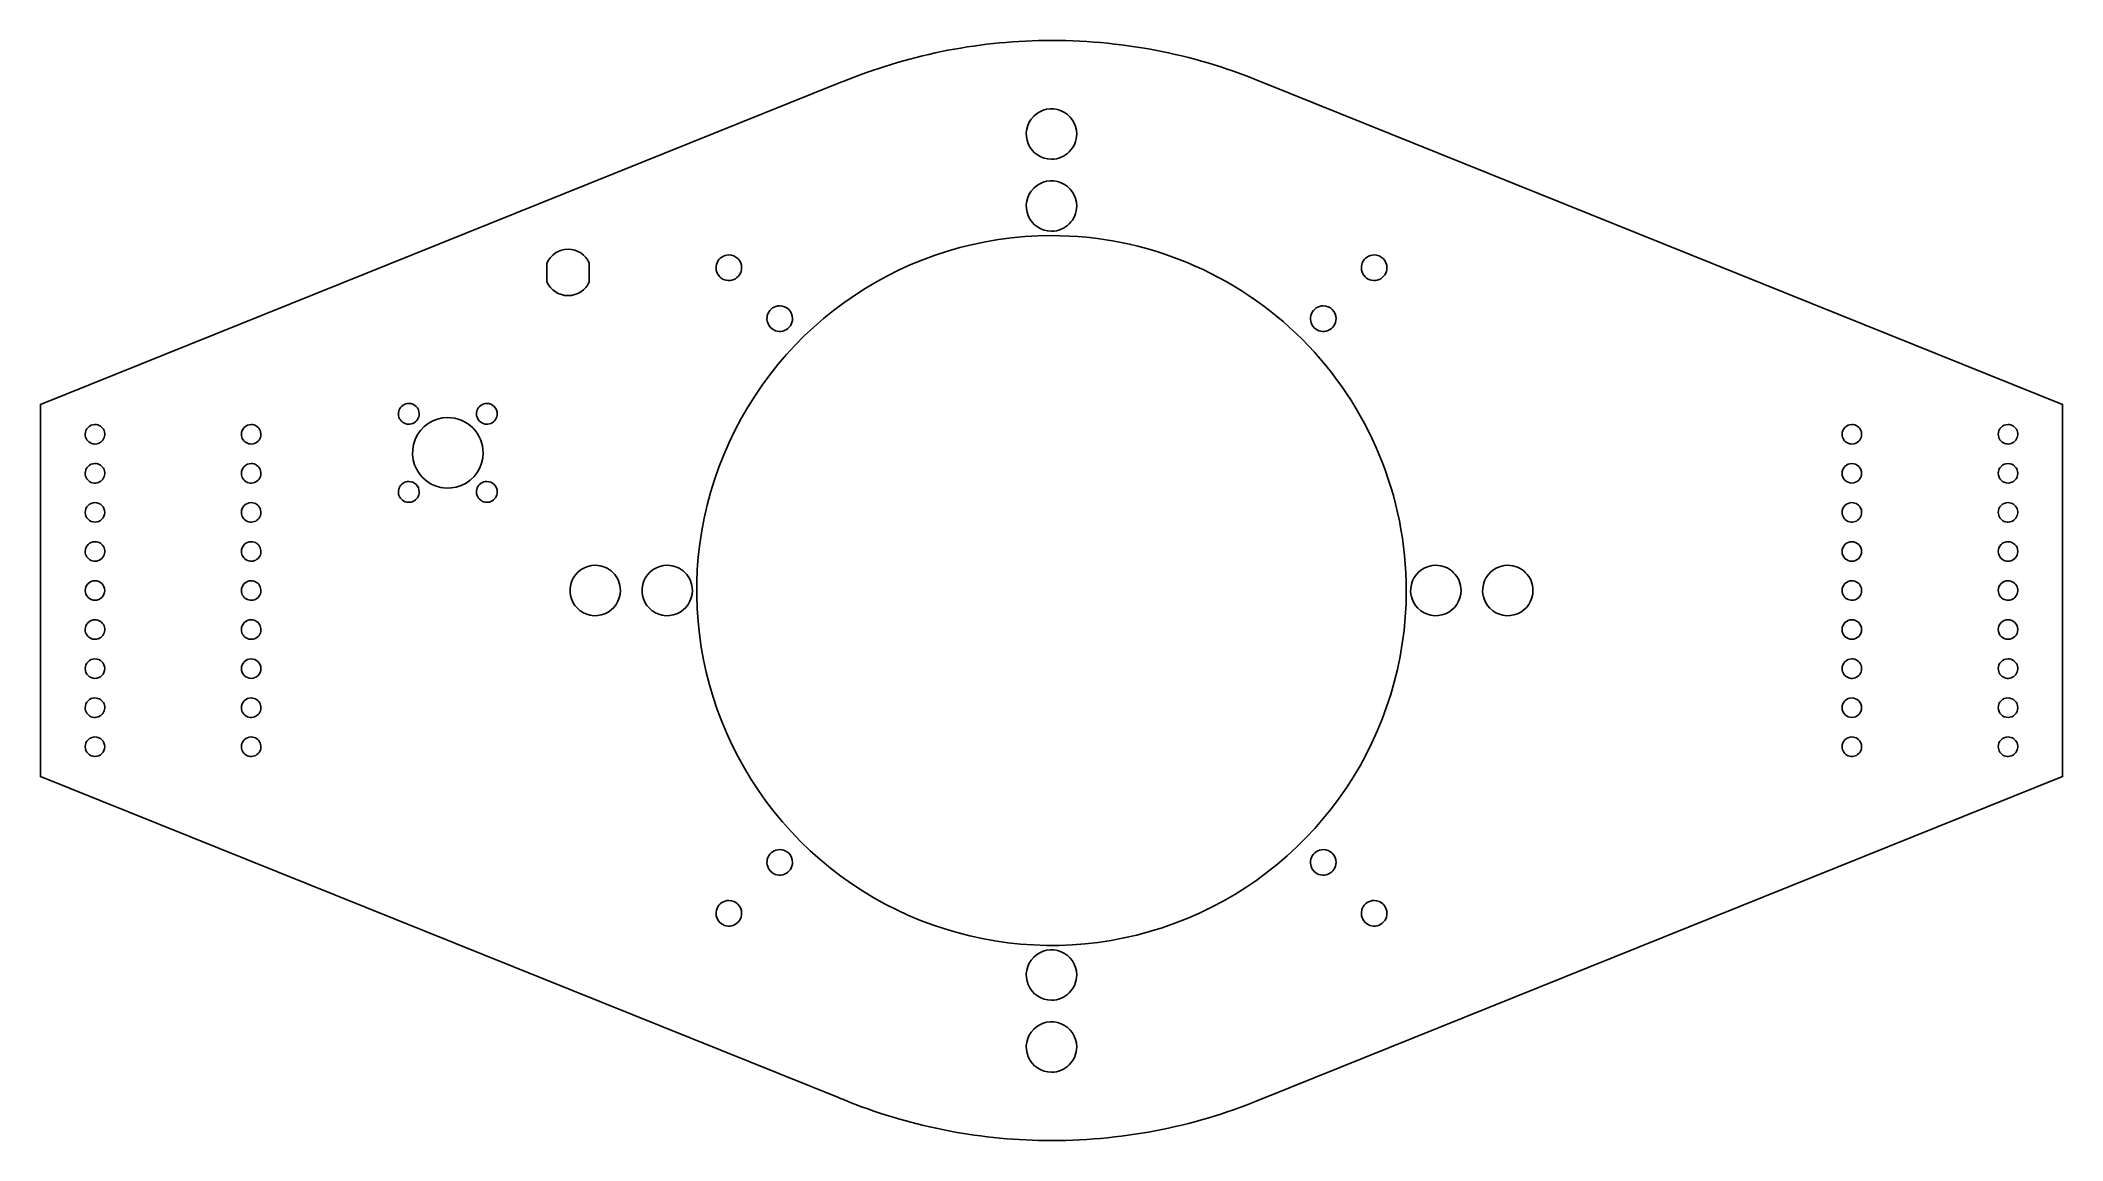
# Model space of a CAD drawing. Header units: millimetres. Extents: x 3 to 418, y 32 to 258.
import ezdxf

# ---------------------------------------------------------------- set-up
doc = ezdxf.new("R2010")
doc.units = ezdxf.units.MM
doc.layers.add('Layer_1', color=7, linetype='CONTINUOUS')

msp = doc.modelspace()

# ---------------------------------------------------------------- linework, layer by layer
at = {"layer": 'Layer_1', "color": 7}
for points in [[(166.94735, 249.023501), (3.445173, 183.2293), (3.445173, 107.0293), (166.99253, 41.26688)], [(254.29319, 41.23536), (417.79537, 107.0293), (417.79537, 183.2293), (254.29319, 249.023501)], [(107.203289, 212.183608), (107.203289, 208.376902)], [(115.917924, 212.18355), (115.917924, 208.376963)]]:
    msp.add_lwpolyline(points, dxfattribs=at)
for points in [[(215.78343, 238.629885)], [(215.78343, 223.879917)], [(210.620208, 217.82424)], [(144.506216, 213.866478)], [(276.733573, 213.866478)], [(154.935686, 203.436879)], [(266.30477, 203.436879)], [(78.922464, 183.456256)], [(94.922322, 183.456256)], [(86.922385, 180.549428)], [(12.619219, 177.129375)], [(44.619118, 177.12941)], [(372.619077, 177.12937)], [(404.619077, 177.12937)], [(12.619219, 169.129375)], [(44.619118, 169.12941)], [(78.922464, 167.45667)], [(94.922322, 167.45667)], [(372.619077, 169.12937)], [(404.619077, 169.12937)], [(12.619219, 161.129375)], [(44.619118, 161.12941)], [(372.619077, 161.12937)], [(404.619077, 161.12937)], [(12.619219, 153.129375)], [(44.619118, 153.12941)], [(117.120569, 150.293414)], [(131.870536, 150.293414)], [(289.369922, 150.293409)], [(304.11989, 150.293409)], [(372.619077, 153.12937)], [(404.619077, 153.12937)], [(12.619219, 145.129375)], [(44.619118, 145.12941)], [(372.619077, 145.12937)], [(404.619077, 145.12937)], [(12.619219, 137.129375)], [(44.619118, 137.12941)], [(372.619077, 137.12937)], [(404.619077, 137.12937)], [(12.619219, 129.129375)], [(44.619118, 129.12941)], [(372.619077, 129.12937)], [(404.619077, 129.12937)], [(12.619219, 121.129375)], [(44.619118, 121.12941)], [(372.619077, 121.12937)], [(404.619077, 121.12937)], [(12.619219, 113.129375)], [(44.619118, 113.12941)], [(372.619077, 113.12937)], [(404.619077, 113.12937)], [(154.935686, 92.068211)], [(266.30477, 92.068211)], [(144.506216, 81.638375)], [(276.734261, 81.638375)], [(215.78343, 66.380531)], [(215.78343, 51.630564)]]:
    msp.add_lwpolyline(points, close=True, dxfattribs=at)
for points in [[(168.92336, 249.782196), (182.1963, 255.07268), (196.35438, 257.79036), (210.64285, 257.790359)], [(210.64285, 257.790359), (226.1201, 257.790359), (240.8685, 254.669787), (254.29319, 249.023501)], [(166.94735, 249.023501), (167.58757, 249.292438), (168.27637, 249.524313), (168.92336, 249.782196)], [(206.969034, 242.280928), (205.492325, 240.804219), (205.05057, 238.583368), (205.849759, 236.653955)], [(212.596006, 243.400202), (210.666593, 244.199391), (208.445742, 243.757636), (206.969034, 242.280928)], [(215.78343, 238.629885), (215.78343, 240.718267), (214.525419, 242.601013), (212.596006, 243.400202)], [(205.849759, 236.653955), (206.648948, 234.724542), (208.531694, 233.466531), (210.620076, 233.466531)], [(214.271118, 234.978843), (215.239435, 235.947159), (215.78343, 237.260479), (215.78343, 238.629885)], [(210.620076, 233.466531), (211.989482, 233.466531), (213.302802, 234.010526), (214.271118, 234.978843)], [(212.596006, 228.650234), (210.666593, 229.449423), (208.445742, 229.007669), (206.969034, 227.53096)], [(215.78343, 223.879917), (215.78343, 225.968299), (214.525419, 227.851045), (212.596006, 228.650234)], [(206.969034, 227.53096), (205.492325, 226.054251), (205.05057, 223.8334), (205.849759, 221.903987)], [(214.271118, 220.228875), (215.239435, 221.197192), (215.78343, 222.510511), (215.78343, 223.879917)], [(205.849759, 221.903987), (206.648948, 219.974574), (208.531694, 218.716564), (210.620076, 218.716564)], [(210.620076, 218.716564), (211.989482, 218.716564), (213.302802, 219.260558), (214.271118, 220.228875)], [(210.620208, 217.82424), (181.218223, 217.82424), (154.711346, 200.112911), (143.459693, 172.949018)], [(262.022641, 196.532655), (248.389868, 210.165428), (229.89986, 217.82424), (210.620208, 217.82424)], [(107.203309, 212.183608), (107.959902, 213.915656), (109.670521, 215.035126), (111.560607, 215.035126)], [(111.560607, 215.035126), (113.450713, 215.035123), (115.161346, 213.915627), (115.917924, 212.183549)], [(142.083537, 212.247696), (141.677657, 211.267814), (141.902009, 210.139921), (142.651978, 209.389952)], [(144.506216, 213.866478), (143.445599, 213.866478), (142.489418, 213.227578), (142.083537, 212.247696)], [(146.360454, 213.098428), (145.86868, 213.590202), (145.20169, 213.866478), (144.506216, 213.866478)], [(147.128505, 211.24419), (147.128505, 211.939664), (146.852229, 212.606653), (146.360454, 213.098428)], [(274.310895, 212.247696), (273.905014, 211.267814), (274.129366, 210.139921), (274.879335, 209.389952)], [(276.733573, 213.866478), (275.672957, 213.866478), (274.716775, 213.227578), (274.310895, 212.247696)], [(278.587811, 213.098428), (278.096037, 213.590202), (277.429047, 213.866478), (276.733573, 213.866478)], [(279.355862, 211.24419), (279.355862, 211.939664), (279.079586, 212.606653), (278.587811, 213.098428)], [(111.560607, 205.525384), (109.670521, 205.525384), (107.959902, 206.644854), (107.203309, 208.376902)], [(115.917924, 208.376961), (115.161346, 206.644883), (113.450713, 205.525387), (111.560607, 205.525384)], [(142.651978, 209.389952), (143.401947, 208.639983), (144.52984, 208.415631), (145.509722, 208.821511)], [(145.509722, 208.821511), (146.489605, 209.227392), (147.128505, 210.183573), (147.128505, 211.24419)], [(274.879335, 209.389952), (275.629305, 208.639983), (276.757198, 208.415631), (277.73708, 208.821511)], [(277.73708, 208.821511), (278.716962, 209.227392), (279.355862, 210.183573), (279.355862, 211.24419)], [(154.935686, 203.436879), (153.87507, 203.436879), (152.918888, 202.797978), (152.513008, 201.818096)], [(156.789924, 202.668828), (156.29815, 203.160603), (155.631161, 203.436879), (154.935686, 203.436879)], [(266.30477, 203.436879), (265.244153, 203.436879), (264.287972, 202.797978), (263.882091, 201.818096)], [(268.159008, 202.668828), (267.667233, 203.160603), (267.000244, 203.436879), (266.30477, 203.436879)], [(152.513008, 201.818096), (152.107127, 200.838214), (152.331479, 199.710321), (153.081448, 198.960352)], [(153.081448, 198.960352), (153.831418, 198.210383), (154.959311, 197.986031), (155.939193, 198.391911)], [(155.939193, 198.391911), (156.919075, 198.797792), (157.557975, 199.753973), (157.557975, 200.81459)], [(157.557975, 200.81459), (157.557975, 201.510064), (157.281699, 202.177054), (156.789924, 202.668828)], [(263.882091, 201.818096), (263.476211, 200.838214), (263.700563, 199.710321), (264.450532, 198.960352)], [(264.450532, 198.960352), (265.200501, 198.210383), (266.328394, 197.986031), (267.308276, 198.391911)], [(267.308276, 198.391911), (268.288158, 198.797792), (268.927058, 199.753973), (268.927058, 200.81459)], [(268.927058, 200.81459), (268.927058, 201.510064), (268.650782, 202.177054), (268.159008, 202.668828)], [(283.314226, 145.130222), (283.314226, 164.409874), (275.655414, 182.899882), (262.022641, 196.532655)], [(78.922464, 183.456256), (78.059823, 183.456256), (77.282123, 182.936613), (76.952005, 182.139637)], [(81.055274, 181.323446), (81.055274, 182.501364), (80.100383, 183.456256), (78.922464, 183.456256)], [(94.922322, 183.456256), (94.059681, 183.456256), (93.281981, 182.936613), (92.951863, 182.139637)], [(96.430446, 182.83157), (96.030467, 183.231549), (95.487978, 183.456256), (94.922322, 183.456256)], [(97.055132, 181.323446), (97.055132, 181.889102), (96.830426, 182.431591), (96.430446, 182.83157)], [(13.205341, 178.544397), (12.830054, 178.16911), (12.619219, 177.660111), (12.619219, 177.129375)], [(14.620363, 179.130518), (14.089627, 179.130518), (13.580628, 178.919684), (13.205341, 178.544397)], [(16.469179, 177.895179), (16.15944, 178.642956), (15.42975, 179.130518), (14.620363, 179.130518)], [(45.20524, 178.544432), (44.829953, 178.169145), (44.619118, 177.660146), (44.619118, 177.12941)], [(46.620262, 179.130554), (46.089526, 179.130554), (45.580527, 178.919719), (45.20524, 178.544432)], [(48.469078, 177.895214), (48.159339, 178.642991), (47.429649, 179.130554), (46.620262, 179.130554)], [(76.952005, 182.139637), (76.621886, 181.34266), (76.804361, 180.425301), (77.41434, 179.815321)], [(77.41434, 179.815321), (78.024319, 179.205342), (78.941679, 179.022868), (79.738655, 179.352986)], [(79.738655, 179.352986), (80.535632, 179.683105), (81.055274, 180.460805), (81.055274, 181.323446)], [(86.922385, 180.549428), (83.999728, 180.549428), (81.364854, 178.788861), (80.246402, 176.088678)], [(92.031962, 178.432972), (90.676818, 179.788116), (88.838848, 180.549428), (86.922385, 180.549428)], [(94.148418, 173.323395), (94.148418, 175.239858), (93.387106, 177.077828), (92.031962, 178.432972)], [(92.951863, 182.139637), (92.621744, 181.34266), (92.804218, 180.425301), (93.414198, 179.815321)], [(93.414198, 179.815321), (94.024177, 179.205342), (94.941537, 179.022868), (95.738513, 179.352986)], [(95.738513, 179.352986), (96.53549, 179.683105), (97.055132, 180.460805), (97.055132, 181.323446)], [(373.205198, 178.544392), (372.829911, 178.169105), (372.619077, 177.660106), (372.619077, 177.12937)], [(374.62022, 179.130514), (374.089484, 179.130514), (373.580485, 178.919679), (373.205198, 178.544392)], [(376.469036, 177.895174), (376.159297, 178.642951), (375.429607, 179.130514), (374.62022, 179.130514)], [(405.205198, 178.544392), (404.829911, 178.169105), (404.619077, 177.660106), (404.619077, 177.12937)], [(406.62022, 179.130514), (406.089484, 179.130514), (405.580485, 178.919679), (405.205198, 178.544392)], [(408.469036, 177.895174), (408.159297, 178.642951), (407.429607, 179.130514), (406.62022, 179.130514)], [(12.619219, 177.129375), (12.619219, 176.319988), (13.106782, 175.590298), (13.854559, 175.280559)], [(13.854559, 175.280559), (14.602335, 174.97082), (15.463062, 175.14203), (16.035385, 175.714353)], [(16.035385, 175.714353), (16.607708, 176.286676), (16.778918, 177.147403), (16.469179, 177.895179)], [(44.619118, 177.12941), (44.619118, 176.320023), (45.106681, 175.590333), (45.854458, 175.280594)], [(45.854458, 175.280594), (46.602234, 174.970855), (47.462961, 175.142065), (48.035284, 175.714388)], [(48.035284, 175.714388), (48.607607, 176.286711), (48.778817, 177.147438), (48.469078, 177.895214)], [(80.246402, 176.088678), (79.127949, 173.388495), (79.746178, 170.280449), (81.812809, 168.213818)], [(372.619077, 177.12937), (372.619077, 176.319983), (373.106639, 175.590293), (373.854416, 175.280554)], [(373.854416, 175.280554), (374.602192, 174.970815), (375.462919, 175.142025), (376.035242, 175.714348)], [(376.035242, 175.714348), (376.607565, 176.286671), (376.778775, 177.147398), (376.469036, 177.895174)], [(404.619077, 177.12937), (404.619077, 176.319983), (405.106639, 175.590293), (405.854416, 175.280554)], [(405.854416, 175.280554), (406.602192, 174.970815), (407.462919, 175.142025), (408.035242, 175.714348)], [(408.035242, 175.714348), (408.607565, 176.286671), (408.778775, 177.147398), (408.469036, 177.895174)], [(13.205341, 170.544397), (12.830054, 170.16911), (12.619219, 169.660111), (12.619219, 169.129375)], [(14.620363, 171.130518), (14.089627, 171.130518), (13.580628, 170.919684), (13.205341, 170.544397)], [(16.469179, 169.895179), (16.15944, 170.642956), (15.42975, 171.130518), (14.620363, 171.130518)], [(16.035385, 167.714353), (16.607708, 168.286676), (16.778918, 169.147403), (16.469179, 169.895179)], [(45.20524, 170.544432), (44.829953, 170.169145), (44.619118, 169.660146), (44.619118, 169.12941)], [(46.620262, 171.130554), (46.089526, 171.130554), (45.580527, 170.919719), (45.20524, 170.544432)], [(48.469078, 169.895214), (48.159339, 170.642991), (47.429649, 171.130554), (46.620262, 171.130554)], [(48.035284, 167.714388), (48.607607, 168.286711), (48.778817, 169.147438), (48.469078, 169.895214)], [(89.687668, 166.647411), (92.387852, 167.765864), (94.148418, 170.400738), (94.148418, 173.323395)], [(143.459693, 172.949018), (132.20804, 145.785125), (138.427432, 114.518132), (159.217775, 93.727789)], [(373.205198, 170.544392), (372.829911, 170.169105), (372.619077, 169.660106), (372.619077, 169.12937)], [(374.62022, 171.130514), (374.089484, 171.130514), (373.580485, 170.919679), (373.205198, 170.544392)], [(376.621364, 169.12937), (376.621364, 170.234571), (375.725421, 171.130514), (374.62022, 171.130514)], [(405.205198, 170.544392), (404.829911, 170.169105), (404.619077, 169.660106), (404.619077, 169.12937)], [(406.62022, 171.130514), (406.089484, 171.130514), (405.580485, 170.919679), (405.205198, 170.544392)], [(408.621364, 169.12937), (408.621364, 170.234571), (407.725421, 171.130514), (406.62022, 171.130514)], [(12.619219, 169.129375), (12.619219, 168.319988), (13.106782, 167.590298), (13.854559, 167.280559)], [(13.854559, 167.280559), (14.602335, 166.97082), (15.463062, 167.14203), (16.035385, 167.714353)], [(44.619118, 169.12941), (44.619118, 168.320023), (45.106681, 167.590333), (45.854458, 167.280594)], [(45.854458, 167.280594), (46.602234, 166.970855), (47.462961, 167.142065), (48.035284, 167.714388)], [(76.952005, 166.140051), (76.621886, 165.343075), (76.804361, 164.425715), (77.41434, 163.815736)], [(78.922464, 167.45667), (78.059823, 167.45667), (77.282123, 166.937028), (76.952005, 166.140051)], [(81.055274, 165.32386), (81.055274, 166.501779), (80.100383, 167.45667), (78.922464, 167.45667)], [(81.812809, 168.213818), (83.879439, 166.147188), (86.987485, 165.528959), (89.687668, 166.647411)], [(92.951863, 166.140051), (92.621744, 165.343075), (92.804218, 164.425715), (93.414198, 163.815736)], [(94.922322, 167.45667), (94.059681, 167.45667), (93.281981, 166.937028), (92.951863, 166.140051)], [(96.430446, 166.831985), (96.030467, 167.231964), (95.487978, 167.45667), (94.922322, 167.45667)], [(97.055132, 165.32386), (97.055132, 165.889517), (96.830426, 166.432005), (96.430446, 166.831985)], [(372.619077, 169.12937), (372.619077, 168.024169), (373.515019, 167.128226), (374.62022, 167.128227)], [(374.62022, 167.128227), (375.725421, 167.128227), (376.621364, 168.024169), (376.621364, 169.12937)], [(404.619077, 169.12937), (404.619077, 168.024169), (405.515019, 167.128226), (406.62022, 167.128227)], [(406.62022, 167.128227), (407.725421, 167.128227), (408.621364, 168.024169), (408.621364, 169.12937)], [(13.205341, 162.544397), (12.830054, 162.16911), (12.619219, 161.660111), (12.619219, 161.129375)], [(14.620363, 163.130518), (14.089627, 163.130518), (13.580628, 162.919684), (13.205341, 162.544397)], [(16.621506, 161.129375), (16.621506, 162.234576), (15.725564, 163.130518), (14.620363, 163.130518)], [(45.20524, 162.544432), (44.829953, 162.169145), (44.619118, 161.660146), (44.619118, 161.12941)], [(46.620262, 163.130554), (46.089526, 163.130554), (45.580527, 162.919719), (45.20524, 162.544432)], [(48.469078, 161.895214), (48.159339, 162.642991), (47.429649, 163.130554), (46.620262, 163.130554)], [(48.035284, 159.714388), (48.607607, 160.286711), (48.778817, 161.147438), (48.469078, 161.895214)], [(77.41434, 163.815736), (78.024319, 163.205757), (78.941679, 163.023283), (79.738655, 163.353401)], [(79.738655, 163.353401), (80.535632, 163.683519), (81.055274, 164.461219), (81.055274, 165.32386)], [(93.414198, 163.815736), (94.024177, 163.205757), (94.941537, 163.023283), (95.738513, 163.353401)], [(95.738513, 163.353401), (96.53549, 163.683519), (97.055132, 164.461219), (97.055132, 165.32386)], [(373.205198, 162.544392), (372.829911, 162.169105), (372.619077, 161.660106), (372.619077, 161.12937)], [(374.62022, 163.130513), (374.089484, 163.130513), (373.580485, 162.919679), (373.205198, 162.544392)], [(376.469036, 161.895174), (376.159297, 162.642951), (375.429607, 163.130513), (374.62022, 163.130513)], [(376.035242, 159.714348), (376.607565, 160.286671), (376.778775, 161.147398), (376.469036, 161.895174)], [(405.205198, 162.544392), (404.829911, 162.169105), (404.619077, 161.660106), (404.619077, 161.12937)], [(406.62022, 163.130513), (406.089484, 163.130513), (405.580485, 162.919679), (405.205198, 162.544392)], [(408.469036, 161.895174), (408.159297, 162.642951), (407.429607, 163.130513), (406.62022, 163.130513)], [(408.035242, 159.714348), (408.607565, 160.286671), (408.778775, 161.147398), (408.469036, 161.895174)], [(12.619219, 161.129375), (12.619219, 160.024174), (13.515162, 159.128231), (14.620363, 159.128231)], [(14.620363, 159.128231), (15.725564, 159.128231), (16.621506, 160.024174), (16.621506, 161.129375)], [(44.619118, 161.12941), (44.619118, 160.320023), (45.106681, 159.590333), (45.854458, 159.280594)], [(45.854458, 159.280594), (46.602234, 158.970855), (47.462961, 159.142065), (48.035284, 159.714388)], [(372.619077, 161.12937), (372.619077, 160.319983), (373.106639, 159.590293), (373.854416, 159.280554)], [(373.854416, 159.280554), (374.602192, 158.970815), (375.462919, 159.142025), (376.035242, 159.714348)], [(404.619077, 161.12937), (404.619077, 160.319983), (405.106639, 159.590293), (405.854416, 159.280554)], [(405.854416, 159.280554), (406.602192, 158.970815), (407.462919, 159.142025), (408.035242, 159.714348)], [(13.205341, 154.544397), (12.830054, 154.16911), (12.619219, 153.660111), (12.619219, 153.129375)], [(14.620363, 155.130518), (14.089627, 155.130518), (13.580628, 154.919684), (13.205341, 154.544397)], [(16.469179, 153.895179), (16.15944, 154.642956), (15.42975, 155.130518), (14.620363, 155.130518)], [(16.035385, 151.714353), (16.607708, 152.286676), (16.778918, 153.147403), (16.469179, 153.895179)], [(45.20524, 154.544432), (44.829953, 154.169145), (44.619118, 153.660146), (44.619118, 153.12941)], [(46.620262, 155.130554), (46.089526, 155.130554), (45.580527, 154.919719), (45.20524, 154.544432)], [(48.469078, 153.895214), (48.159339, 154.642991), (47.429649, 155.130554), (46.620262, 155.130554)], [(48.035284, 151.714388), (48.607607, 152.286711), (48.778817, 153.147438), (48.469078, 153.895214)], [(373.205198, 154.544392), (372.829911, 154.169105), (372.619077, 153.660106), (372.619077, 153.12937)], [(374.62022, 155.130513), (374.089484, 155.130513), (373.580485, 154.919679), (373.205198, 154.544392)], [(376.621364, 153.12937), (376.621364, 154.234571), (375.725421, 155.130513), (374.62022, 155.130513)], [(405.205198, 154.544392), (404.829911, 154.169105), (404.619077, 153.660106), (404.619077, 153.12937)], [(406.62022, 155.130513), (406.089484, 155.130513), (405.580485, 154.919679), (405.205198, 154.544392)], [(408.621364, 153.12937), (408.621364, 154.234571), (407.725421, 155.130513), (406.62022, 155.130513)], [(12.619219, 153.129375), (12.619219, 152.319988), (13.106782, 151.590298), (13.854559, 151.280559)], [(13.854559, 151.280559), (14.602335, 150.97082), (15.463062, 151.14203), (16.035385, 151.714353)], [(44.619118, 153.12941), (44.619118, 152.320023), (45.106681, 151.590333), (45.854458, 151.280594)], [(45.854458, 151.280594), (46.602234, 150.970855), (47.462961, 151.142065), (48.035284, 151.714388)], [(117.120569, 150.293414), (115.032187, 150.293414), (113.149441, 149.035403), (112.350252, 147.10599)], [(120.771611, 148.781103), (119.803294, 149.749419), (118.489975, 150.293414), (117.120569, 150.293414)], [(131.870536, 150.293414), (129.782155, 150.293414), (127.899409, 149.035403), (127.10022, 147.10599)], [(135.521579, 148.781103), (134.553262, 149.749419), (133.239943, 150.293414), (131.870536, 150.293414)], [(289.369922, 150.293409), (287.281541, 150.293409), (285.398795, 149.035398), (284.599606, 147.105985)], [(293.020965, 148.781098), (292.052648, 149.749415), (290.739329, 150.293409), (289.369922, 150.293409)], [(304.11989, 150.293409), (302.031509, 150.293409), (300.148763, 149.035398), (299.349573, 147.105985)], [(307.770933, 148.781098), (306.802616, 149.749415), (305.489297, 150.293409), (304.11989, 150.293409)], [(372.619077, 153.12937), (372.619077, 152.024169), (373.515019, 151.128226), (374.62022, 151.128226)], [(374.62022, 151.128226), (375.725421, 151.128226), (376.621364, 152.024169), (376.621364, 153.12937)], [(404.619077, 153.12937), (404.619077, 152.024169), (405.515019, 151.128226), (406.62022, 151.128226)], [(406.62022, 151.128226), (407.725421, 151.128226), (408.621364, 152.024169), (408.621364, 153.12937)], [(13.205341, 146.544397), (12.830054, 146.16911), (12.619219, 145.660111), (12.619219, 145.129375)], [(12.619219, 145.129375), (12.61922, 144.024174), (13.515162, 143.128231), (14.620363, 143.128232)], [(14.620363, 147.130519), (14.089627, 147.130519), (13.580628, 146.919684), (13.205341, 146.544397)], [(16.621506, 145.129375), (16.621506, 146.234576), (15.725564, 147.130519), (14.620363, 147.130519)], [(14.620363, 143.128232), (15.725564, 143.128232), (16.621506, 144.024174), (16.621506, 145.129375)], [(45.20524, 146.544432), (44.829953, 146.169145), (44.619118, 145.660146), (44.619118, 145.12941)], [(44.619118, 145.12941), (44.619118, 144.320023), (45.106681, 143.590333), (45.854458, 143.280594)], [(46.620262, 147.130553), (46.089526, 147.130553), (45.580527, 146.919719), (45.20524, 146.544432)], [(48.469078, 145.895214), (48.159339, 146.642991), (47.429649, 147.130553), (46.620262, 147.130553)], [(48.035284, 143.714388), (48.607607, 144.286711), (48.778817, 145.147438), (48.469078, 145.895214)], [(112.350252, 147.10599), (111.551063, 145.176577), (111.992817, 142.955727), (113.469526, 141.479018)], [(119.096498, 140.359744), (121.025912, 141.158933), (122.283922, 143.041679), (122.283922, 145.13006)], [(122.283922, 145.13006), (122.283922, 146.499467), (121.739928, 147.812786), (120.771611, 148.781103)], [(127.10022, 147.10599), (126.301031, 145.176577), (126.742785, 142.955727), (128.219494, 141.479018)], [(133.846466, 140.359744), (135.775879, 141.158933), (137.03389, 143.041679), (137.03389, 145.13006)], [(137.03389, 145.13006), (137.03389, 146.499467), (136.489895, 147.812786), (135.521579, 148.781103)], [(238.439005, 77.969707), (265.602897, 89.221359), (283.314226, 115.728236), (283.314226, 145.130222)], [(284.599606, 147.105985), (283.800417, 145.176572), (284.242171, 142.955722), (285.71888, 141.479013)], [(291.345852, 140.359739), (293.275265, 141.158928), (294.533276, 143.041674), (294.533276, 145.130056)], [(294.533276, 145.130056), (294.533276, 146.499462), (293.989281, 147.812781), (293.020965, 148.781098)], [(299.349573, 147.105985), (298.550384, 145.176572), (298.992139, 142.955722), (300.468848, 141.479013)], [(306.09582, 140.359739), (308.025233, 141.158928), (309.283244, 143.041674), (309.283244, 145.130056)], [(309.283244, 145.130056), (309.283244, 146.499462), (308.739249, 147.812781), (307.770933, 148.781098)], [(373.205198, 146.544392), (372.829911, 146.169105), (372.619077, 145.660106), (372.619077, 145.12937)], [(372.619077, 145.12937), (372.619077, 144.319983), (373.106639, 143.590293), (373.854416, 143.280554)], [(374.62022, 147.130513), (374.089484, 147.130513), (373.580485, 146.919679), (373.205198, 146.544392)], [(376.469036, 145.895174), (376.159297, 146.642951), (375.429607, 147.130513), (374.62022, 147.130513)], [(376.035242, 143.714348), (376.607565, 144.286671), (376.778775, 145.147398), (376.469036, 145.895174)], [(405.205198, 146.544392), (404.829911, 146.169105), (404.619077, 145.660106), (404.619077, 145.12937)], [(404.619077, 145.12937), (404.619077, 144.319983), (405.106639, 143.590293), (405.854416, 143.280554)], [(406.62022, 147.130513), (406.089484, 147.130513), (405.580485, 146.919679), (405.205198, 146.544392)], [(408.469036, 145.895174), (408.159297, 146.642951), (407.429607, 147.130513), (406.62022, 147.130513)], [(408.035242, 143.714348), (408.607565, 144.286671), (408.778775, 145.147398), (408.469036, 145.895174)], [(45.854458, 143.280594), (46.602234, 142.970855), (47.462961, 143.142065), (48.035284, 143.714388)], [(113.469526, 141.479018), (114.946235, 140.002309), (117.167085, 139.560554), (119.096498, 140.359744)], [(128.219494, 141.479018), (129.696203, 140.002309), (131.917053, 139.560554), (133.846466, 140.359744)], [(285.71888, 141.479013), (287.195589, 140.002304), (289.416439, 139.56055), (291.345852, 140.359739)], [(300.468848, 141.479013), (301.945557, 140.002304), (304.166407, 139.56055), (306.09582, 140.359739)], [(373.854416, 143.280554), (374.602192, 142.970815), (375.462919, 143.142025), (376.035242, 143.714348)], [(405.854416, 143.280554), (406.602192, 142.970815), (407.462919, 143.142025), (408.035242, 143.714348)], [(13.205341, 138.544397), (12.830054, 138.16911), (12.619219, 137.660111), (12.619219, 137.129375)], [(12.619219, 137.129375), (12.619219, 136.319988), (13.106782, 135.590298), (13.854559, 135.280559)], [(14.620363, 139.130518), (14.089627, 139.130518), (13.580628, 138.919684), (13.205341, 138.544397)], [(16.469179, 137.895179), (16.15944, 138.642956), (15.42975, 139.130518), (14.620363, 139.130518)], [(16.035385, 135.714353), (16.607708, 136.286676), (16.778918, 137.147403), (16.469179, 137.895179)], [(45.20524, 138.544432), (44.829953, 138.169145), (44.619118, 137.660146), (44.619118, 137.12941)], [(44.619118, 137.12941), (44.619118, 136.320023), (45.106681, 135.590333), (45.854458, 135.280594)], [(46.620262, 139.130553), (46.089526, 139.130553), (45.580527, 138.919719), (45.20524, 138.544432)], [(48.469078, 137.895214), (48.159339, 138.642991), (47.429649, 139.130553), (46.620262, 139.130553)], [(48.035284, 135.714388), (48.607607, 136.286711), (48.778817, 137.147438), (48.469078, 137.895214)], [(373.205198, 138.544392), (372.829911, 138.169105), (372.619077, 137.660106), (372.619077, 137.12937)], [(372.619077, 137.12937), (372.619077, 136.024169), (373.515019, 135.128226), (374.62022, 135.128227)], [(374.62022, 139.130514), (374.089484, 139.130514), (373.580485, 138.919679), (373.205198, 138.544392)], [(376.621364, 137.12937), (376.621364, 138.234571), (375.725421, 139.130514), (374.62022, 139.130514)], [(374.62022, 135.128227), (375.725421, 135.128227), (376.621364, 136.024169), (376.621364, 137.12937)], [(405.205198, 138.544392), (404.829911, 138.169105), (404.619077, 137.660106), (404.619077, 137.12937)], [(404.619077, 137.12937), (404.619077, 136.024169), (405.515019, 135.128226), (406.62022, 135.128227)], [(406.62022, 139.130514), (406.089484, 139.130514), (405.580485, 138.919679), (405.205198, 138.544392)], [(408.621364, 137.12937), (408.621364, 138.234571), (407.725421, 139.130514), (406.62022, 139.130514)], [(406.62022, 135.128227), (407.725421, 135.128227), (408.621364, 136.024169), (408.621364, 137.12937)], [(13.854559, 135.280559), (14.602335, 134.97082), (15.463062, 135.14203), (16.035385, 135.714353)], [(45.854458, 135.280594), (46.602234, 134.970855), (47.462961, 135.142065), (48.035284, 135.714388)], [(13.205341, 130.544397), (12.830054, 130.16911), (12.619219, 129.660111), (12.619219, 129.129375)], [(12.619219, 129.129375), (12.619219, 128.024174), (13.515162, 127.128231), (14.620363, 127.128231)], [(14.620363, 131.130518), (14.089627, 131.130518), (13.580628, 130.919684), (13.205341, 130.544397)], [(16.621506, 129.129375), (16.621506, 130.234576), (15.725564, 131.130518), (14.620363, 131.130518)], [(14.620363, 127.128231), (15.725564, 127.128231), (16.621506, 128.024174), (16.621506, 129.129375)], [(45.20524, 130.544432), (44.829953, 130.169145), (44.619118, 129.660146), (44.619118, 129.12941)], [(44.619118, 129.12941), (44.619118, 128.024209), (45.515061, 127.128267), (46.620262, 127.128267)], [(46.620262, 131.130554), (46.089526, 131.130554), (45.580527, 130.919719), (45.20524, 130.544432)], [(48.621405, 129.12941), (48.621405, 130.234611), (47.725463, 131.130554), (46.620262, 131.130554)], [(46.620262, 127.128267), (47.725463, 127.128267), (48.621405, 128.024209), (48.621405, 129.12941)], [(373.205198, 130.544392), (372.829911, 130.169105), (372.619077, 129.660106), (372.619077, 129.12937)], [(372.619077, 129.12937), (372.619077, 128.319983), (373.106639, 127.590293), (373.854416, 127.280554)], [(374.62022, 131.130513), (374.089484, 131.130513), (373.580485, 130.919679), (373.205198, 130.544392)], [(376.469036, 129.895174), (376.159297, 130.642951), (375.429607, 131.130513), (374.62022, 131.130513)], [(376.035242, 127.714348), (376.607565, 128.286671), (376.778775, 129.147398), (376.469036, 129.895174)], [(405.205198, 130.544392), (404.829911, 130.169105), (404.619077, 129.660106), (404.619077, 129.12937)], [(404.619077, 129.12937), (404.619077, 128.319983), (405.106639, 127.590293), (405.854416, 127.280554)], [(406.62022, 131.130513), (406.089484, 131.130513), (405.580485, 130.919679), (405.205198, 130.544392)], [(408.469036, 129.895174), (408.159297, 130.642951), (407.429607, 131.130513), (406.62022, 131.130513)], [(408.035242, 127.714348), (408.607565, 128.286671), (408.778775, 129.147398), (408.469036, 129.895174)], [(373.854416, 127.280554), (374.602192, 126.970815), (375.462919, 127.142025), (376.035242, 127.714348)], [(405.854416, 127.280554), (406.602192, 126.970815), (407.462919, 127.142025), (408.035242, 127.714348)], [(13.205341, 122.544397), (12.830054, 122.16911), (12.619219, 121.660111), (12.619219, 121.129375)], [(12.619219, 121.129375), (12.619219, 120.319988), (13.106782, 119.590298), (13.854559, 119.280559)], [(14.620363, 123.130518), (14.089627, 123.130518), (13.580628, 122.919684), (13.205341, 122.544397)], [(16.469179, 121.895179), (16.15944, 122.642956), (15.42975, 123.130518), (14.620363, 123.130518)], [(16.035385, 119.714353), (16.607708, 120.286676), (16.778918, 121.147403), (16.469179, 121.895179)], [(45.20524, 122.544432), (44.829953, 122.169145), (44.619118, 121.660146), (44.619118, 121.12941)], [(44.619118, 121.12941), (44.619118, 120.320023), (45.106681, 119.590333), (45.854458, 119.280594)], [(46.620262, 123.130553), (46.089526, 123.130553), (45.580527, 122.919719), (45.20524, 122.544432)], [(48.469078, 121.895214), (48.159339, 122.642991), (47.429649, 123.130553), (46.620262, 123.130553)], [(48.035284, 119.714388), (48.607607, 120.286711), (48.778817, 121.147438), (48.469078, 121.895214)], [(373.205198, 122.544392), (372.829911, 122.169105), (372.619077, 121.660106), (372.619077, 121.12937)], [(372.619077, 121.12937), (372.619077, 120.024169), (373.515019, 119.128226), (374.62022, 119.128226)], [(374.62022, 123.130513), (374.089484, 123.130513), (373.580485, 122.919679), (373.205198, 122.544392)], [(376.621364, 121.12937), (376.621364, 122.234571), (375.725421, 123.130513), (374.62022, 123.130513)], [(374.62022, 119.128226), (375.725421, 119.128226), (376.621364, 120.024169), (376.621364, 121.12937)], [(405.205198, 122.544392), (404.829911, 122.169105), (404.619077, 121.660106), (404.619077, 121.12937)], [(404.619077, 121.12937), (404.619077, 120.024169), (405.515019, 119.128226), (406.62022, 119.128226)], [(406.62022, 123.130513), (406.089484, 123.130513), (405.580485, 122.919679), (405.205198, 122.544392)], [(408.621364, 121.12937), (408.621364, 122.234571), (407.725421, 123.130513), (406.62022, 123.130513)], [(406.62022, 119.128226), (407.725421, 119.128226), (408.621364, 120.024169), (408.621364, 121.12937)], [(13.854559, 119.280559), (14.602335, 118.97082), (15.463062, 119.14203), (16.035385, 119.714353)], [(45.854458, 119.280594), (46.602234, 118.970855), (47.462961, 119.142065), (48.035284, 119.714388)], [(13.205341, 114.544397), (12.830054, 114.16911), (12.619219, 113.660111), (12.619219, 113.129375)], [(12.619219, 113.129375), (12.61922, 112.024174), (13.515162, 111.128231), (14.620363, 111.128232)], [(14.620363, 115.130519), (14.089627, 115.130519), (13.580628, 114.919684), (13.205341, 114.544397)], [(16.621506, 113.129375), (16.621506, 114.234576), (15.725564, 115.130519), (14.620363, 115.130519)], [(14.620363, 111.128232), (15.725564, 111.128232), (16.621506, 112.024174), (16.621506, 113.129375)], [(45.20524, 114.544432), (44.829953, 114.169145), (44.619118, 113.660146), (44.619118, 113.12941)], [(44.619118, 113.12941), (44.619118, 112.320023), (45.106681, 111.590333), (45.854458, 111.280594)], [(46.620262, 115.130553), (46.089526, 115.130553), (45.580527, 114.919719), (45.20524, 114.544432)], [(48.469078, 113.895214), (48.159339, 114.642991), (47.429649, 115.130553), (46.620262, 115.130553)], [(48.035284, 111.714388), (48.607607, 112.286711), (48.778817, 113.147438), (48.469078, 113.895214)], [(373.205198, 114.544392), (372.829911, 114.169105), (372.619077, 113.660106), (372.619077, 113.12937)], [(372.619077, 113.12937), (372.619077, 112.319983), (373.106639, 111.590293), (373.854416, 111.280554)], [(374.62022, 115.130513), (374.089484, 115.130513), (373.580485, 114.919679), (373.205198, 114.544392)], [(376.469036, 113.895174), (376.159297, 114.642951), (375.429607, 115.130513), (374.62022, 115.130513)], [(376.035242, 111.714348), (376.607565, 112.286671), (376.778775, 113.147398), (376.469036, 113.895174)], [(405.205198, 114.544392), (404.829911, 114.169105), (404.619077, 113.660106), (404.619077, 113.12937)], [(404.619077, 113.12937), (404.619077, 112.319983), (405.106639, 111.590293), (405.854416, 111.280554)], [(406.62022, 115.130513), (406.089484, 115.130513), (405.580485, 114.919679), (405.205198, 114.544392)], [(408.469036, 113.895174), (408.159297, 114.642951), (407.429607, 115.130513), (406.62022, 115.130513)], [(408.035242, 111.714348), (408.607565, 112.286671), (408.778775, 113.147398), (408.469036, 113.895174)], [(45.854458, 111.280594), (46.602234, 110.970855), (47.462961, 111.142065), (48.035284, 111.714388)], [(373.854416, 111.280554), (374.602192, 110.970815), (375.462919, 111.142025), (376.035242, 111.714348)], [(405.854416, 111.280554), (406.602192, 110.970815), (407.462919, 111.142025), (408.035242, 111.714348)], [(154.935686, 92.068211), (153.87507, 92.068211), (152.918888, 91.429311), (152.513008, 90.449428)], [(156.789924, 91.30016), (156.29815, 91.791935), (155.631161, 92.068211), (154.935686, 92.068211)], [(157.557975, 89.445922), (157.557975, 90.141396), (157.281699, 90.808386), (156.789924, 91.30016)], [(159.217775, 93.727789), (180.008119, 72.937445), (211.275112, 66.718054), (238.439005, 77.969707)], [(266.30477, 92.068211), (265.244153, 92.068211), (264.287972, 91.429311), (263.882091, 90.449428)], [(268.159008, 91.30016), (267.667233, 91.791935), (267.000244, 92.068211), (266.30477, 92.068211)], [(268.927058, 89.445922), (268.927058, 90.141396), (268.650782, 90.808386), (268.159008, 91.30016)], [(152.513008, 90.449428), (152.107127, 89.469546), (152.331479, 88.341653), (153.081448, 87.591684)], [(153.081448, 87.591684), (153.831418, 86.841715), (154.959311, 86.617363), (155.939193, 87.023243)], [(155.939193, 87.023243), (156.919075, 87.429124), (157.557975, 88.385305), (157.557975, 89.445922)], [(263.882091, 90.449428), (263.476211, 89.469546), (263.700563, 88.341653), (264.450532, 87.591684)], [(264.450532, 87.591684), (265.200501, 86.841715), (266.328394, 86.617363), (267.308276, 87.023243)], [(267.308276, 87.023243), (268.288158, 87.429124), (268.927058, 88.385305), (268.927058, 89.445922)], [(142.083537, 80.019593), (141.677657, 79.039711), (141.902009, 77.911818), (142.651978, 77.161849)], [(144.506216, 81.638375), (143.445599, 81.638375), (142.489418, 80.999475), (142.083537, 80.019593)], [(146.360454, 80.870325), (145.86868, 81.362099), (145.20169, 81.638375), (144.506216, 81.638375)], [(145.509722, 76.593408), (146.489605, 76.999288), (147.128505, 77.95547), (147.128505, 79.016087)], [(147.128505, 79.016087), (147.128505, 79.711561), (146.852229, 80.37855), (146.360454, 80.870325)], [(274.311583, 80.019593), (273.905702, 79.039711), (274.130054, 77.911818), (274.880023, 77.161849)], [(276.734261, 81.638375), (275.673645, 81.638375), (274.717463, 80.999475), (274.311583, 80.019593)], [(278.588499, 80.870325), (278.096725, 81.362099), (277.429735, 81.638375), (276.734261, 81.638375)], [(277.737768, 76.593408), (278.71765, 76.999288), (279.35655, 77.95547), (279.35655, 79.016087)], [(279.35655, 79.016087), (279.35655, 79.711561), (279.080274, 80.37855), (278.588499, 80.870325)], [(142.651978, 77.161849), (143.401947, 76.411879), (144.52984, 76.187528), (145.509722, 76.593408)], [(274.880023, 77.161849), (275.629992, 76.411879), (276.757886, 76.187528), (277.737768, 76.593408)], [(212.596006, 71.150848), (210.666593, 71.950037), (208.445742, 71.508282), (206.969034, 70.031574)], [(215.78343, 66.380531), (215.78343, 68.468913), (214.525419, 70.351659), (212.596006, 71.150848)], [(206.969034, 70.031574), (205.492325, 68.554865), (205.05057, 66.334014), (205.849759, 64.404601)], [(214.271118, 62.729489), (215.239435, 63.697806), (215.78343, 65.011125), (215.78343, 66.380531)], [(205.849759, 64.404601), (206.648948, 62.475188), (208.531694, 61.217178), (210.620076, 61.217178)], [(210.620076, 61.217178), (211.989482, 61.217178), (213.302802, 61.761172), (214.271118, 62.729489)], [(206.969034, 55.281606), (205.492325, 53.804897), (205.05057, 51.584047), (205.849759, 49.654634)], [(212.596006, 56.40088), (210.666593, 57.200069), (208.445742, 56.758315), (206.969034, 55.281606)], [(215.78343, 51.630564), (215.78343, 53.718945), (214.525419, 55.601691), (212.596006, 56.40088)], [(214.271118, 47.979521), (215.239435, 48.947838), (215.78343, 50.261157), (215.78343, 51.630564)], [(205.849759, 49.654634), (206.648948, 47.725221), (208.531694, 46.46721), (210.620076, 46.46721)], [(210.620076, 46.46721), (211.989482, 46.46721), (213.302802, 47.011204), (214.271118, 47.979521)], [(169.23697, 40.35221), (168.48428, 40.64962), (167.73611, 40.95454), (166.99253, 41.26688)], [(210.64285, 32.4685), (196.46786, 32.4685), (182.42016, 35.14319), (169.23697, 40.35221)], [(254.29319, 41.23536), (240.8685, 35.58907), (226.1201, 32.4685), (210.64285, 32.4685)]]:
    msp.add_open_spline(points, degree=3, dxfattribs=at)

doc.saveas('drawing.dxf')
